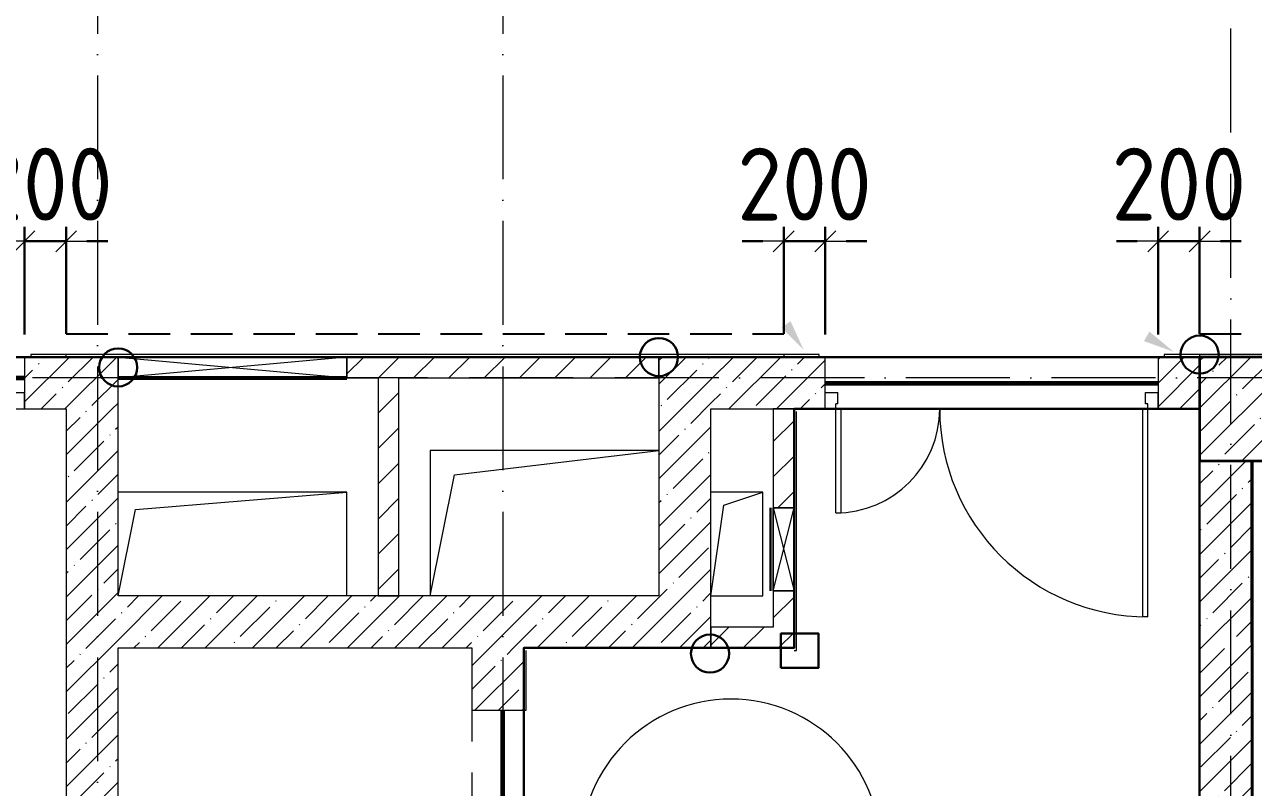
# Model space of a CAD drawing. Header units: millimetres. Extents: x -213536 to 1564669, y -45299 to 942238.
# Drawn here: x 432692 to 438601, y 431064 to 434735 of the extents above; entities that cross this region are included whole.
import ezdxf

# ---------------------------------------------------------------- set-up
doc = ezdxf.new("R2010")
doc.units = ezdxf.units.MM
for name, pattern in [('50_200_ШТРИХ_1Т_ш5_п1_п1_', [700, 500, -100, 0, -100]), ('Штрих короткий', [300, 150, -150]), ('Штриховая _2 мм - 1 мм_', [300, 200, -100])]:
    doc.linetypes.add(name, pattern=pattern)
for name, color, linetype, lineweight in [('0-1', 7, 'Continuous', 5), ('0-2', 7, 'Continuous', 9), ('2) ПГП 4м', 4, 'Continuous', 30), ('2.1.2) ПГП мини окна 0.9м -', 200, 'Continuous', 53), ('3) ЖБ 4м', 3, 'Continuous', 30), ('3.2) ЖБ двери 2.4 м -', 54, 'Continuous', 60), ('4) Метл уголки', 6, 'Continuous', 30), ('5) Швы', 2, 'Continuous', 30), ('6) Мини окна 0.4 -', 10, 'Continuous', 30), ('Каркас_Импост', 7, 'Continuous', 13), ('Марки помещений', 7, 'Continuous', 9), ('Несущие колонны', 7, 'Continuous', 9), ('Несущие колонны-1', 7, 'Continuous', 35), ('Обобщенные модели', 7, 'Continuous', 9), ('Общие ребра', 7, 'Continuous', 9), ('Оси-2', 7, '50_200_ШТРИХ_1Т_ш5_п1_п1_', 9), ('Открывание-1', 7, 'Continuous', 9), ('Панель', 7, 'Continuous', 13), ('Перемычка-1', 7, 'Штрих короткий', 9), ('Размеры', 7, 'Continuous', 15), ('Стены-1', 7, 'Continuous', 13), ('Текстовые примечания', 7, 'Continuous', 9), ('Штриховка разреза-1', 7, 'Continuous', 9), ('Элементы узлов', 7, 'Continuous', 9)]:
    doc.layers.add(name, color=color, linetype=linetype, lineweight=lineweight)
doc.layers.add('СТ-1_1', color=7, linetype='Штриховая _2 мм - 1 мм_', lineweight=90, true_color=0x888888)
doc.layers.get('0-2').off()
doc.styles.add('СПДС', font='isocpeur.ttf', dxfattribs={"width": 0.9})
doc.dimstyles.new('Размера А3', dxfattribs={"dimtxt": 200, "dimasz": 100, "dimexe": 70, "dimexo": 100, "dimgap": 20, "dimtad": 1, "dimdec": 0, "dimrnd": 10, "dimzin": 0, "dimdsep": 46, "dimtxsty": 'СПДС', "dimblk": 'ARROWHEAD_6', "dimcen": 1, "dimclrd": 256, "dimclre": 256, "dimclrt": 256, "dimazin": 0, "dimtfac": 1, "dimtdec": 0, "dimtmove": 2, "dimatfit": 3, "dimfxl": 1, "dimtolj": 1, "dimtzin": 0, "dimarcsym": 0})
pattern_1 = [(45, (0, 0), (-114.0493, 114.0493), []), (45, (114.05, 0), (-114.0493, 114.0493), [201.612, -40.322, 3.353, -36.97])]
pattern_2 = [(45, (0, 0), (-84.8528, 84.8528), [])]

# ---------------------------------------------------------------- blocks, each defined once
blk = doc.blocks.new('ARROWHEAD_6')
at = {"color": 0, "linetype": 'Continuous'}
for p, q in [((0, 0), (-1, 0)), ((-0.5, -0.5), (0.5, 0.5))]:
    blk.add_line(p, q, dxfattribs=at)
blk = doc.blocks.new('*D4794')
at = {"layer": 'Defpoints', "color": 0, "transparency": 16777216}
for p in [(432892.1, 433692.4), (432692.1, 433143.4), (432892.1, 433147.4)]:
    blk.add_point(p, dxfattribs=at)
at = {"layer": 'Размеры', "lineweight": -2, "transparency": 16777216}
for p, q in [((432692.1, 433243.4), (432692.1, 433762.4)), ((432892.1, 433247.4), (432892.1, 433762.4)), ((432592.1, 433692.4), (432492.1, 433692.4)), ((432692.1, 433692.4), (432892.1, 433692.4)), ((432992.1, 433692.4), (433092.1, 433692.4))]:
    blk.add_line(p, q, dxfattribs=at)
at = {"layer": 'Размеры', "lineweight": -2, "transparency": 16777216, "xscale": 100, "yscale": 100, "zscale": 100}
blk.add_blockref('ARROWHEAD_6', (432692.1, 433692.4), dxfattribs=at)
at = {"layer": 'Размеры', "lineweight": -2, "transparency": 16777216, "xscale": 100, "yscale": 100, "zscale": 100, "rotation": 180}
blk.add_blockref('ARROWHEAD_6', (432892.1, 433692.4), dxfattribs=at)
at = {"layer": 'Размеры', "transparency": 16777216, "insert": (432792.1, 433967.4), "char_height": 350, "width": 1.866, "attachment_point": 5, "style": 'СПДС'}
blk.add_mtext('\\A1;200', dxfattribs=at)
blk = doc.blocks.new('*D4795')
at = {"layer": 'Defpoints', "color": 0, "transparency": 16777216}
for p in [(436542.1, 433692.4), (436342.1, 433147.4), (436542.1, 433143.4)]:
    blk.add_point(p, dxfattribs=at)
at = {"layer": 'Размеры', "lineweight": -2, "transparency": 16777216}
for p, q in [((436342.1, 433247.4), (436342.1, 433762.4)), ((436542.1, 433243.4), (436542.1, 433762.4)), ((436242.1, 433692.4), (436142.1, 433692.4)), ((436342.1, 433692.4), (436542.1, 433692.4)), ((436642.1, 433692.4), (436742.1, 433692.4))]:
    blk.add_line(p, q, dxfattribs=at)
at = {"layer": 'Размеры', "lineweight": -2, "transparency": 16777216, "xscale": 100, "yscale": 100, "zscale": 100}
blk.add_blockref('ARROWHEAD_6', (436342.1, 433692.4), dxfattribs=at)
at = {"layer": 'Размеры', "lineweight": -2, "transparency": 16777216, "xscale": 100, "yscale": 100, "zscale": 100, "rotation": 180}
blk.add_blockref('ARROWHEAD_6', (436542.1, 433692.4), dxfattribs=at)
at = {"layer": 'Размеры', "transparency": 16777216, "insert": (436442.1, 433967.4), "char_height": 350, "width": 1.866, "attachment_point": 5, "style": 'СПДС'}
blk.add_mtext('\\A1;200', dxfattribs=at)
blk = doc.blocks.new('*D4796')
at = {"layer": 'Defpoints', "color": 0, "transparency": 16777216}
for p in [(438342.1, 433692.4), (438142.1, 433143.4), (438342.1, 433147.4)]:
    blk.add_point(p, dxfattribs=at)
at = {"layer": 'Размеры', "lineweight": -2, "transparency": 16777216}
for p, q in [((438142.1, 433243.4), (438142.1, 433762.4)), ((438342.1, 433247.4), (438342.1, 433762.4)), ((438042.1, 433692.4), (437942.1, 433692.4)), ((438142.1, 433692.4), (438342.1, 433692.4)), ((438442.1, 433692.4), (438542.1, 433692.4))]:
    blk.add_line(p, q, dxfattribs=at)
at = {"layer": 'Размеры', "lineweight": -2, "transparency": 16777216, "xscale": 100, "yscale": 100, "zscale": 100}
blk.add_blockref('ARROWHEAD_6', (438142.1, 433692.4), dxfattribs=at)
at = {"layer": 'Размеры', "lineweight": -2, "transparency": 16777216, "xscale": 100, "yscale": 100, "zscale": 100, "rotation": 180}
blk.add_blockref('ARROWHEAD_6', (438342.1, 433692.4), dxfattribs=at)
at = {"layer": 'Размеры', "transparency": 16777216, "insert": (438242.1, 433967.4), "char_height": 350, "width": 1.866, "attachment_point": 5, "style": 'СПДС'}
blk.add_mtext('\\A1;200', dxfattribs=at)
blk = doc.blocks.new('Проем_Дверь_Прямоугольный - 1350х2100h_проемы без заполнения-26950587-АИ2_03_План отделки стен 3-го этажа _Часть 2_')
at = {"layer": 'Перемычка-1'}
for p, q in [((675, 125), (-675, 125)), ((675, -125), (-675, -125))]:
    blk.add_line(p, q, dxfattribs=at)
blk = doc.blocks.new('Дверь_СКБ_2Ст_Внутренняя_ШЕР - СОШ_Д-31__Дв_1600x2100h_ЛК_Лифтовой холл _зона безопасности МГН__EIS60-26412756-АИ2_03_План отделки стен 3-го этажа _Часть 2_')
at = {"layer": 'Каркас_Импост'}
for p, q in [((-737.5, 125), (-787.5, 125)), ((-787.5, 125), (-787.5, 45)), ((-737.5, 125), (-737.5, 100)), ((812.5, 125), (762.5, 125)), ((762.5, 125), (762.5, 100)), ((812.5, 125), (812.5, 45)), ((-737.5, 100), (-727.5, 100)), ((-727.5, 100), (-727.5, 45)), ((752.5, 100), (762.5, 100)), ((752.5, 100), (752.5, 45)), ((-727.5, 45), (-787.5, 45)), ((812.5, 45), (752.5, 45))]:
    blk.add_line(p, q, dxfattribs=at)
at = {"layer": 'Открывание-1'}
for centre, radius, start, end in [((-737.5, 125), 1000, 0, 90), ((762.5, 125), 500, 90, 180)]:
    blk.add_arc(centre, radius, start, end, dxfattribs=at)
at = {"layer": 'Панель'}
for p, q in [((-737.5, 1125), (-712.5, 1125)), ((-737.5, 1125), (-737.5, 125)), ((-712.5, 125), (-712.5, 1125)), ((762.5, 625), (737.5, 625)), ((737.5, 125), (737.5, 625)), ((762.5, 625), (762.5, 125)), ((-737.5, 125), (-712.5, 125)), ((762.5, 125), (737.5, 125))]:
    blk.add_line(p, q, dxfattribs=at)
blk = doc.blocks.new('BSC_Колонна _Прямоугольная - 500х500-V103-АИ2_03_План отделки стен 3-го этажа _Часть 2_')
at = {"layer": 'Несущие колонны'}
h = blk.add_hatch(dxfattribs=at)
h.set_pattern_fill('FP_93', color=256, style=0, pattern_type=2)
h.set_pattern_definition([(45, (-7900, -7650), (-114.0493, 114.0493), []), (45, (-7785.95, -7650), (-114.0493, 114.0493), [201.613, -40.323, 3.353, -36.97])])
h.paths.add_polyline_path([(-250, -250), (250, -250), (250, 250), (-250, 250)], flags=0)
at = {"layer": 'Несущие колонны-1'}
for p, q in [((250, 250), (-250, 250)), ((-250, 250), (-250, -250)), ((250, -250), (250, 250)), ((-250, -250), (250, -250))]:
    blk.add_line(p, q, dxfattribs=at)
blk = doc.blocks.new('AR_Отверстие прямоугольное _в плите_ - AR_Отверстие прямоугольное _в плите_-V210-АИ2_03_План отделки стен 3-го этажа _Часть 2_')
at = {"layer": 'Обобщенные модели'}
for p, q in [((125, 250), (-125, 250)), ((-62.5, 187.5), (125, 250)), ((125, -250), (125, 250)), ((-125, -250), (-62.5, 187.5)), ((-125, -250), (125, -250))]:
    blk.add_line(p, q, dxfattribs=at)
blk = doc.blocks.new('AR_Отверстие прямоугольное _в плите_ - AR_Отверстие прямоугольное _в плите_-30552744-АИ2_03_План отделки стен 3-го этажа _Часть 2_')
at = {"layer": 'Обобщенные модели'}
for p, q in [((550, 350), (-550, 350)), ((-550, 350), (-550, -350)), ((-433.3, 233.3), (550, 350)), ((-550, -350), (-433.3, 233.3))]:
    blk.add_line(p, q, dxfattribs=at)
blk = doc.blocks.new('AR_Отверстие прямоугольное _в плите_ - AR_Отверстие прямоугольное _в плите_-30552508-АИ2_03_План отделки стен 3-го этажа _Часть 2_')
at = {"layer": 'Обобщенные модели'}
for p, q in [((550, 250), (-550, 250)), ((-466.7, 166.7), (550, 250)), ((550, -250), (550, 250)), ((-550, -250), (-466.7, 166.7))]:
    blk.add_line(p, q, dxfattribs=at)
blk = doc.blocks.new('AR_Отверстие прямоугольное _в стене_ - AR_Отверстие прямоугольное _в стене__ОВ-36990253-АИ2_03_План отделки стен 3-го этажа _Часть 2_')
at = {"layer": 'Элементы узлов'}
for p, q in [((-550, -50), (-550, 50)), ((-550, 50), (550, 50)), ((550, 50), (-550, -50)), ((-550, 50), (550, -50)), ((550, 50), (-550, 50)), ((-550, 50), (-550, -50)), ((550, 50), (550, -50)), ((550, -50), (550, 50)), ((550, -50), (-550, -50)), ((-550, -50), (550, -50))]:
    blk.add_line(p, q, dxfattribs=at)
blk = doc.blocks.new('AR_Отверстие прямоугольное _в стене_ - AR_Отверстие прямоугольное _в стене__ОВ-36989221-АИ2_03_План отделки стен 3-го этажа _Часть 2_')
at = {"layer": 'Элементы узлов'}
for p, q in [((-200, -50), (-200, 50)), ((-200, 50), (200, 50)), ((200, 50), (-200, -50)), ((-200, 50), (200, -50)), ((200, 50), (-200, 50)), ((-200, 50), (-200, -50)), ((200, 50), (200, -50)), ((200, -50), (200, 50)), ((200, -50), (-200, -50)), ((-200, -50), (200, -50))]:
    blk.add_line(p, q, dxfattribs=at)
blk = doc.blocks.new('0125-Р-ОО-Ш2-АР-о_23_10_2024_rvt-1-АИ2_03_План отделки стен 3-го этажа _Часть 2_')
at = {"layer": 'Штриховка разреза-1'}
h = blk.add_hatch(dxfattribs=at)
h.set_pattern_fill('FP_2', color=256, style=0, pattern_type=2)
h.set_pattern_definition(pattern_1)
h.paths.add_polyline_path([(2450, 7650), (2450, 7900), (2000, 7900), (2000, 7650), (2200, 7650)], flags=0)
h = blk.add_hatch(dxfattribs=at)
h.set_pattern_fill('FP_3', color=256, style=0, pattern_type=2)
h.set_pattern_definition(pattern_2)
h.paths.add_polyline_path([(5050, 7800), (5050, 7900), (3550, 7900), (3550, 7800), (3800, 7800)], flags=0)
h = blk.add_hatch(dxfattribs=at)
h.set_pattern_fill('FP_2', color=256, style=0, pattern_type=2)
h.set_pattern_definition(pattern_1)
h.paths.add_polyline_path([(5300, 6750), (5300, 7900), (5050, 7900), (5050, 6750), (5261.7, 6750)], flags=0)
h = blk.add_hatch(dxfattribs=at)
h.set_pattern_fill('FP_2', color=256, style=0, pattern_type=2)
h.set_pattern_definition(pattern_1)
h.paths.add_polyline_path([(5850, 7650), (5850, 7900), (5300, 7900), (5300, 7650)], flags=0)
h.paths.add_polyline_path([(7650, 7650), (7650, 7900), (7450, 7900), (7450, 7650)], flags=0)
h = blk.add_hatch(dxfattribs=at)
h.set_pattern_fill('FP_3', color=256, style=0, pattern_type=2)
h.set_pattern_definition(pattern_2)
h.paths.add_polyline_path([(3800, 6750), (3800, 7800), (3700, 7800), (3700, 6750)], flags=0)
h = blk.add_hatch(dxfattribs=at)
h.set_pattern_fill('FP_2', color=256, style=0, pattern_type=2)
h.set_pattern_definition(pattern_1)
h.paths.add_polyline_path([(2232.7, 3550), (2450, 3550), (2450, 7650), (2200, 7650), (2200, 3550)], flags=0)
h = blk.add_hatch(dxfattribs=at)
h.set_pattern_fill('FP_3', color=256, style=0, pattern_type=2)
h.set_pattern_definition(pattern_2)
h.paths.add_polyline_path([(5700, 6500), (5700, 6775), (5600, 6775), (5600, 6500)], flags=0)
h.paths.add_polyline_path([(5700, 7175), (5700, 7650), (5600, 7650), (5600, 7175), (5654.8, 7175)], flags=0)
h = blk.add_hatch(dxfattribs=at)
h.set_pattern_fill('FP_2', color=256, style=0, pattern_type=2)
h.set_pattern_definition(pattern_1)
h.paths.add_polyline_path([(7900, 3800), (7900, 7400), (7650, 7400), (7650, 3800)], flags=0)
h = blk.add_hatch(dxfattribs=at)
h.set_pattern_fill('FP_2', color=256, style=0, pattern_type=2)
h.set_pattern_definition(pattern_1)
h.paths.add_polyline_path([(5261.7, 6500), (5300, 6500), (5300, 6750), (2450, 6750), (2450, 6500), (4400, 6500)], flags=0)
h = blk.add_hatch(dxfattribs=at)
h.set_pattern_fill('FP_3', color=256, style=0, pattern_type=2)
h.set_pattern_definition(pattern_2)
h.paths.add_polyline_path([(5600, 6500), (5600, 6600), (5300, 6600), (5300, 6500)], flags=0)
h = blk.add_hatch(dxfattribs=at)
h.set_pattern_fill('FP_2', color=256, style=0, pattern_type=2)
h.set_pattern_definition(pattern_1)
h.paths.add_polyline_path([(4329.7, 3800), (4400, 3800), (4400, 4850), (4150, 4850), (4150, 3800)], flags=0)
h.paths.add_polyline_path([(4400, 6200), (4400, 6500), (4150, 6500), (4150, 6200)], flags=0)
at = {"layer": 'Стены-1'}
for p, q in [((2450, 7900), (2000, 7900)), ((2000, 7900), (2000, 7650)), ((5050, 7900), (3550, 7900)), ((5050, 7800), (5050, 7900)), ((5050, 7900), (5050, 6750)), ((5300, 7900), (5050, 7900)), ((5850, 7900), (5300, 7900)), ((5850, 7650), (5850, 7900)), ((7650, 7900), (7450, 7900)), ((7450, 7900), (7450, 7650)), ((2450, 7650), (2450, 7800)), ((3550, 7800), (3700, 7800)), ((3700, 7800), (3700, 6750)), ((3800, 7800), (5050, 7800)), ((3800, 6750), (3800, 7800)), ((2000, 7650), (2200, 7650)), ((2200, 7650), (2200, 3550)), ((2450, 6750), (2450, 7650)), ((5300, 6750), (5300, 7650)), ((5300, 7650), (5850, 7650)), ((5700, 7650), (5600, 7650)), ((5600, 7650), (5600, 7175)), ((5700, 7175), (5700, 7650)), ((7450, 7650), (7650, 7650)), ((7650, 7400), (7650, 3800)), ((7900, 3800), (7900, 7400)), ((5050, 6750), (2450, 6750)), ((3700, 6750), (3800, 6750)), ((5300, 6500), (5300, 6750)), ((5600, 6775), (5600, 6600)), ((5700, 6500), (5700, 6775)), ((5600, 6600), (5300, 6600)), ((5300, 6600), (5300, 6500)), ((2450, 3800), (2450, 6500)), ((2450, 6500), (4150, 6500)), ((4150, 6500), (4150, 6200)), ((4400, 6500), (5300, 6500)), ((4400, 6200), (4400, 6500)), ((5300, 6500), (5600, 6500)), ((5600, 6500), (5700, 6500)), ((4150, 6200), (4400, 6200))]:
    blk.add_line(p, q, dxfattribs=at)
at = {"layer": '0-2'}
for name, p in [('AR_Отверстие прямоугольное _в стене_ - AR_Отверстие прямоугольное _в стене__ОВ-36990253-АИ2_03_План отделки стен 3-го этажа _Часть 2_', (3000, 7850)), ('BSC_Колонна _Прямоугольная - 500х500-V103-АИ2_03_План отделки стен 3-го этажа _Часть 2_', (7900, 7650)), ('AR_Отверстие прямоугольное _в плите_ - AR_Отверстие прямоугольное _в плите_-30552744-АИ2_03_План отделки стен 3-го этажа _Часть 2_', (4500, 7100)), ('AR_Отверстие прямоугольное _в плите_ - AR_Отверстие прямоугольное _в плите_-30552508-АИ2_03_План отделки стен 3-го этажа _Часть 2_', (3000, 7000)), ('AR_Отверстие прямоугольное _в плите_ - AR_Отверстие прямоугольное _в плите_-V210-АИ2_03_План отделки стен 3-го этажа _Часть 2_', (5425, 7000))]:
    blk.add_blockref(name, p, dxfattribs=at)
for name, p, rotation in [('Дверь_СКБ_2Ст_Внутренняя_ШЕР - СОШ_Д-31__Дв_1600x2100h_ЛК_Лифтовой холл _зона безопасности МГН__EIS60-26412756-АИ2_03_План отделки стен 3-го этажа _Часть 2_', (1212.5, 7775), 180), ('Дверь_СКБ_2Ст_Внутренняя_ШЕР - СОШ_Д-31__Дв_1600x2100h_ЛК_Лифтовой холл _зона безопасности МГН__EIS60-26412756-АИ2_03_План отделки стен 3-го этажа _Часть 2_', (6662.5, 7775), 180), ('AR_Отверстие прямоугольное _в стене_ - AR_Отверстие прямоугольное _в стене__ОВ-36989221-АИ2_03_План отделки стен 3-го этажа _Часть 2_', (5650, 6975), 89.99999999999993), ('Проем_Дверь_Прямоугольный - 1350х2100h_проемы без заполнения-26950587-АИ2_03_План отделки стен 3-го этажа _Часть 2_', (4275, 5525), 89.99999999999991)]:
    blk.add_blockref(name, p, dxfattribs=dict(at, rotation=rotation))
blk = doc.blocks.new('AI_Марка_Помещение_х1__Общий_E___ISO-2_1K_ - Номер-16210215-АИ2_03_План отделки стен 3-го этажа _Часть 2_')
at = {"layer": 'Марки помещений'}
for start, end in [(360, 180), (180, 360)]:
    blk.add_arc((0.039, 0.312), 2.4, start, end, dxfattribs=at)
blk = doc.blocks.new('3этНиз')
at = {"layer": 'Текстовые примечания'}
for points in [[(436438.3, 433169), (436375.3, 433307.7), (436331.7, 433277.8)], [(438217.4, 433160.5), (438100.4, 433258), (438074.1, 433212.1)]]:
    blk.add_hatch(color=256, dxfattribs=at).paths.add_polyline_path(points, flags=0)
at = {"layer": 'Общие ребра'}
for p, q in [((432892.1, 433135.4), (432892.1, 433147.4)), ((436342.1, 433147.4), (436342.1, 433135.4)), ((438342.1, 433147.4), (438342.1, 433135.4)), ((438597.1, 432635.4), (438597.1, 425635.4))]:
    blk.add_line(p, q, dxfattribs=at)
at = {"layer": 'СТ-1_1', "lineweight": 25}
for p, q in [((432892.1, 433247.4), (436342.1, 433247.4)), ((438342.1, 433247.4), (441417.1, 433247.4))]:
    blk.add_line(p, q, dxfattribs=at)
at = {"layer": 'Стены-1'}
for p, q in [((432892.1, 433147.4), (432722.1, 433147.4)), ((432722.1, 433147.4), (432722.1, 433135.4)), ((432722.1, 433135.4), (432892.1, 433135.4)), ((436342.1, 433147.4), (432892.1, 433147.4)), ((432892.1, 433135.4), (433142.1, 433135.4)), ((434242.1, 433135.4), (436342.1, 433135.4)), ((436512.1, 433147.4), (436342.1, 433147.4)), ((436342.1, 433135.4), (436512.1, 433135.4)), ((436512.1, 433135.4), (436512.1, 433147.4)), ((438912.1, 433147.4), (438172.1, 433147.4)), ((438172.1, 433147.4), (438172.1, 433135.4)), ((438172.1, 433135.4), (438342.1, 433135.4)), ((436404.1, 432885.4), (436392.1, 432885.4)), ((436392.1, 432885.4), (436392.1, 432410.4)), ((436404.1, 431723.4), (436404.1, 432873.4)), ((438592.1, 432635.4), (438592.1, 425647.4)), ((436392.1, 432010.4), (436392.1, 431735.4)), ((435092.1, 431723.4), (435092.1, 431435.4)), ((435104.1, 431435.4), (435104.1, 431723.4)), ((436392.1, 431723.4), (436404.1, 431723.4)), ((435092.1, 431435.4), (435104.1, 431435.4))]:
    blk.add_line(p, q, dxfattribs=at)
at = {"layer": '0-1'}
blk.add_blockref('0125-Р-ОО-Ш2-АР-о_23_10_2024_rvt-1-АИ2_03_План отделки стен 3-го этажа _Часть 2_', (430692.1, 425235.4), dxfattribs=at)
at = {"layer": 'Марки помещений', "color": 3, "xscale": 300, "yscale": 300, "zscale": 99.99999999999993}
blk.add_blockref('AI_Марка_Помещение_х1__Общий_E___ISO-2_1K_ - Номер-16210215-АИ2_03_План отделки стен 3-го этажа _Часть 2_', (436076.7, 430675.5), dxfattribs=at)
blk = doc.blocks.new('Ось 3 этаж')
at = {"layer": 'Оси-2'}
for p, q in [((433042.1, 477896.8), (433042.1, 423014.8)), ((434992.1, 477896.8), (434992.1, 423014.8)), ((438492.1, 423014.8), (438492.1, 477896.8)), ((522142.1, 433035.4), (428373.3, 433035.4))]:
    blk.add_line(p, q, dxfattribs=at)
at = {"layer": 'Размеры'}
for base, p1, p2, picture, middle in [((432892.1, 433692.4), (432692.1, 433143.4), (432892.1, 433147.4), '*D4794', (432792.1, 433967.4)), ((436542.1, 433692.4), (436342.1, 433147.4), (436542.1, 433143.4), '*D4795', (436442.1, 433967.4)), ((438342.1, 433692.4), (438142.1, 433143.4), (438342.1, 433147.4), '*D4796', (438242.1, 433967.4))]:
    dim = blk.add_linear_dim(base=base, p1=p1, p2=p2, dimstyle='Размера А3', override={"dimtxt": 350}, dxfattribs=at)
    dim.commit()
    dim.dimension.update_dxf_attribs({"geometry": picture, "text_midpoint": middle})

msp = doc.modelspace()

# ---------------------------------------------------------------- linework, layer by layer
at = {"layer": '2) ПГП 4м'}
for points in [[(433142.1, 433135.4), (435742.1, 433135.4)], [(435992.1, 431735.4), (436392.1, 431735.4), (436392.1, 432885.4)]]:
    msp.add_lwpolyline(points, dxfattribs=at)
at = {"layer": '2.1.2) ПГП мини окна 0.9м -'}
msp.add_lwpolyline([(433142.1, 433035.4), (434242.1, 433035.4)], dxfattribs=at)
at = {"layer": '3) ЖБ 4м'}
for points in [[(433142.1, 433135.4), (431092.1, 433135.4), (431092.1, 433385.4), (430842.1, 433385.4)], [(438342.1, 433135.4), (435742.1, 433135.4)], [(438842.1, 433135.4), (438342.1, 433135.4)], [(438842.1, 432929.4), (438842.1, 432635.4), (438592.1, 432635.4), (438597.1, 425635.4), (438842.1, 425635.4), (438842.1, 425385.4)], [(436392.1, 432885.4), (438342.1, 432885.4), (438342.1, 429641.4)], [(435092.1, 429635.4), (435092.1, 431735.4), (435992.1, 431735.4)]]:
    msp.add_lwpolyline(points, dxfattribs=at)
at = {"layer": '3.2) ЖБ двери 2.4 м -'}
for points in [[(431092.1, 433035.4), (432692.1, 433035.4)], [(436542.1, 433010.4), (438142.1, 433010.4)], [(434992.1, 430085.4), (434992.1, 431435.4)]]:
    msp.add_lwpolyline(points, dxfattribs=at)
at = {"layer": '4) Метл уголки'}
msp.add_lwpolyline([(436328.3, 431640.1), (436509.6, 431640.1), (436509.6, 431804.8), (436328.3, 431804.8)], close=True, dxfattribs=at)
at = {"layer": '5) Швы'}
for centre in [(435742.1, 433135.4), (438342.1, 433147.4), (433142.1, 433085.4), (435987.8, 431708.4)]:
    msp.add_circle(centre, 91.6, dxfattribs=at)
at = {"layer": '6) Мини окна 0.4 -'}
msp.add_lwpolyline([(436279.3, 432010.4), (436279.3, 432410.4)], dxfattribs=at)

# ---------------------------------------------------------------- block references
at = {"color": 5, "lineweight": 30}
msp.add_blockref('Ось 3 этаж', (0, 0), dxfattribs=at)
at = {"layer": '3) ЖБ 4м'}
msp.add_blockref('3этНиз', (0, 0), dxfattribs=at)

doc.saveas('drawing.dxf')
